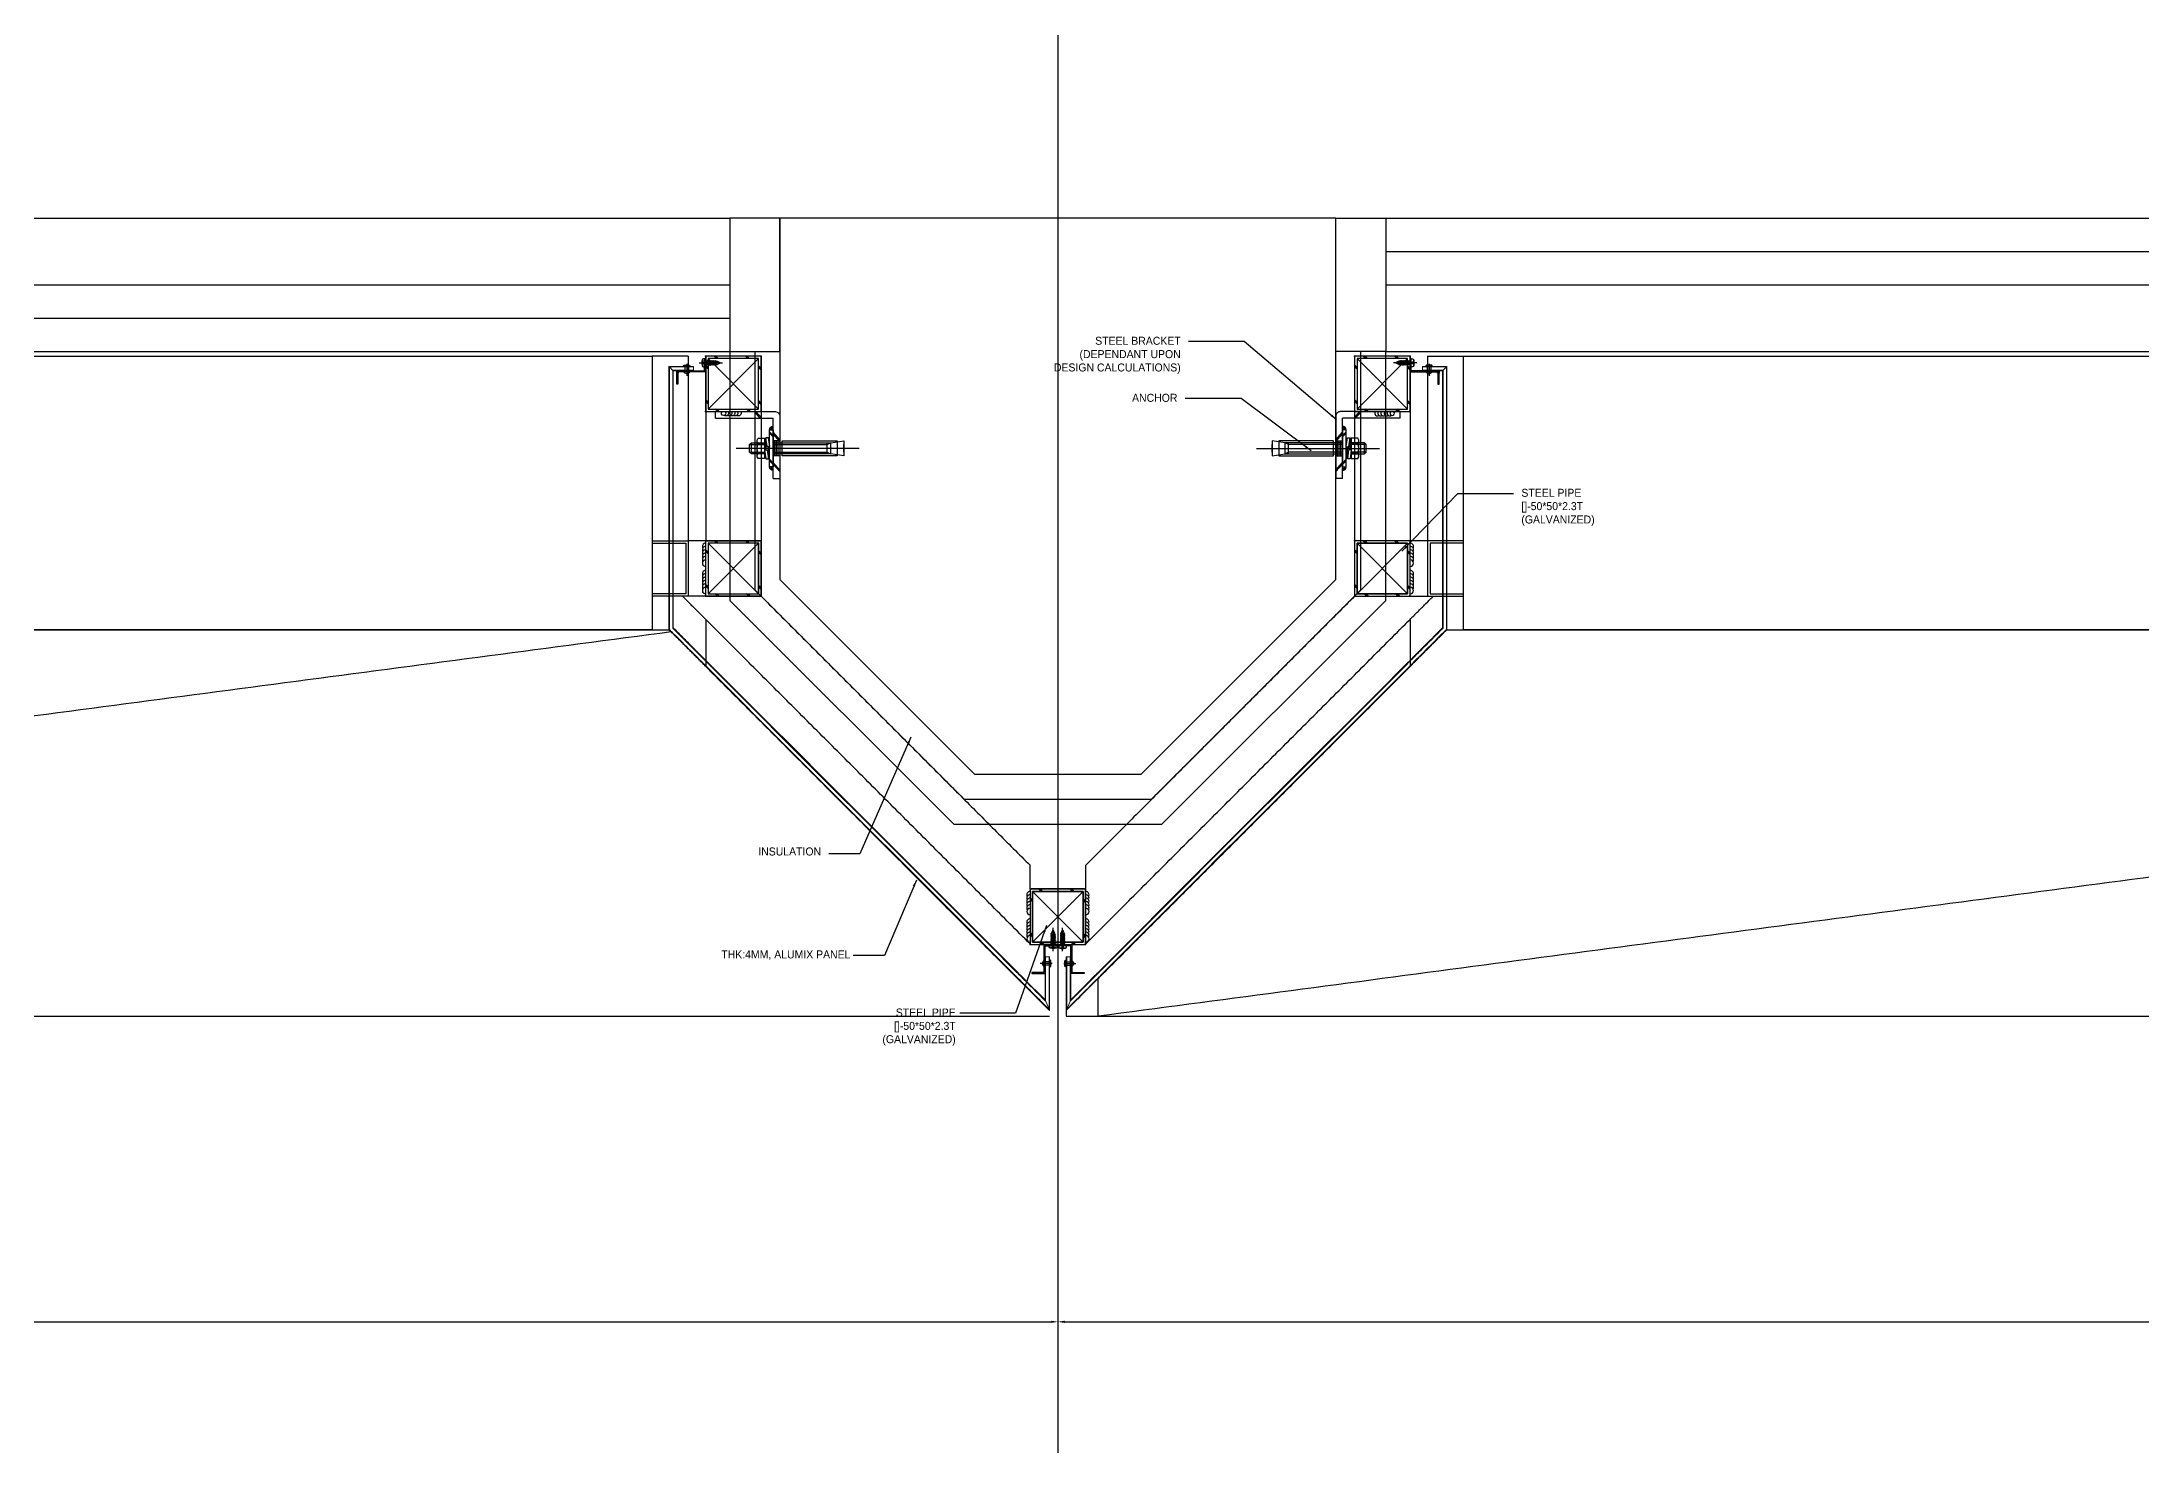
# Model space of a CAD drawing. Header units: millimetres. Extents: x 7297 to 60227, y -7497 to 19324.
# Drawn here: x 34893 to 36782, y 11934 to 13197 of the extents above; entities that cross this region are included whole.
import ezdxf

# ---------------------------------------------------------------- set-up
doc = ezdxf.new("R2010")
doc.units = ezdxf.units.MM
for name, color, linetype in [('Make2D_PANEL', 252, 'Continuous'), ('NS_BRACKET_NUTS', 1, 'Continuous'), ('NS_COL_CYAN', 4, 'Continuous'), ('NS_COL_D-GREY', 8, 'Continuous'), ('NS_COL_GREEN', 3, 'Continuous'), ('NS_COL_L-GREY', 8, 'Continuous'), ('NS_COL_RED', 1, 'Continuous'), ('NS_COL_WHITE', 7, 'Continuous'), ('NS_CON_LINE', 2, 'Continuous'), ('NS_DIM', 1, 'Continuous'), ('NS_PIPE_FRAME', 2, 'Continuous'), ('NS_RIVET_SCREW', 1, 'Continuous'), ('NS_TEXT', 2, 'Continuous'), ('NS_WELD', 1, 'Continuous')]:
    doc.layers.add(name, color=color, linetype=linetype)
doc.layers.add('Make2D_PIPE', color=7, linetype='Continuous', true_color=0xbf3f3f)
doc.layers.add('NS_AL_PANEL', color=32, linetype='Continuous', lineweight=9)
doc.styles.add('A1-TEXT', font='')
doc.styles.add('Expo M', font='Expo M.ttf')
doc.styles.get('A1-TEXT').set_extended_font_data('Gulim')
doc.dimstyles.new('N-SPACE', dxfattribs={"dimscale": 4, "dimtxt": 1.8, "dimasz": 1.5, "dimexe": 1, "dimexo": 1, "dimgap": 1, "dimtad": 1, "dimtoh": 1, "dimdec": 1, "dimzin": 1, "dimdsep": 46, "dimtxsty": 'Expo M', "dimcen": 2, "dimclrd": 1, "dimclre": 1, "dimclrt": 2, "dimadec": 1, "dimazin": 0, "dimtfac": 1, "dimtdec": 1, "dimtix": 1, "dimtmove": 1, "dimatfit": 3, "dimfxl": 1, "dimtolj": 1, "dimtzin": 1, "dimarcsym": 0})

# ---------------------------------------------------------------- blocks, each defined once
blk = doc.blocks.new('AW-1')
for p, q in [((45, 120), (2455, 120)), ((45, 60), (2455, 60)), ((45, 0), (2455, 0))]:
    blk.add_line(p, q)
for points in [[(0, 0), (0, 120), (45, 120), (45, 0)], [(2455, 120), (2455, 0), (2500, 0), (2500, 120)]]:
    blk.add_lwpolyline(points, close=True)
for points in [[(45, 90), (830, 90), (830, 60)], [(770, 60), (770, 30), (2455, 30)]]:
    blk.add_lwpolyline(points)
blk = doc.blocks.new('*D707')
at = {"layer": 'NS_DIM', "color": 1, "lineweight": -2, "transparency": 16777216}
for p, q in [((35807.2, 12314.3), (35807.2, 12042)), ((38807.2, 12314.3), (38807.2, 12042)), ((35813.2, 12046), (38801.2, 12046))]:
    blk.add_line(p, q, dxfattribs=at)
at = {"layer": 'NS_DIM', "color": 1, "transparency": 16777216}
for points in [[(35813.2, 12047), (35813.2, 12045), (35807.2, 12046)], [(38801.2, 12047), (38801.2, 12045), (38807.2, 12046)]]:
    blk.add_solid(points, dxfattribs=at)
at = {"layer": 'NS_DIM', "color": 2, "transparency": 16777216, "insert": (37307.2, 12053.8), "char_height": 7.2, "attachment_point": 5, "style": 'Expo M'}
blk.add_mtext('\\A1;3000.0', dxfattribs=at)
blk = doc.blocks.new('*D706')
at = {"layer": 'NS_DIM', "color": 1, "lineweight": -2, "transparency": 16777216}
for p, q in [((35807.2, 12314.3), (35807.2, 12042)), ((32807.2, 12296.4), (32807.2, 12042)), ((32813.2, 12046), (35801.2, 12046))]:
    blk.add_line(p, q, dxfattribs=at)
at = {"layer": 'NS_DIM', "color": 1, "transparency": 16777216}
for points in [[(32813.2, 12047), (32813.2, 12045), (32807.2, 12046)], [(35801.2, 12047), (35801.2, 12045), (35807.2, 12046)]]:
    blk.add_solid(points, dxfattribs=at)
at = {"layer": 'NS_DIM', "color": 2, "transparency": 16777216, "insert": (34307.2, 12053.8), "char_height": 7.2, "attachment_point": 5, "style": 'Expo M'}
blk.add_mtext('\\A1;3000.0', dxfattribs=at)
blk = doc.blocks.new('A$C1DE33167')
for p, q in [((-22.7, 22.6), (-20.4, 24.9)), ((-22.7, 21.2), (-20.4, 23.5)), ((-20.4, -13.9), (25, 31.5)), ((-20.4, 31.5), (25, -13.9)), ((-12.3, 31.5), (-10, 33.8)), ((-10.9, 31.5), (-8.6, 33.8)), ((15.9, 31.5), (18.2, 33.8)), ((17.3, 31.5), (19.6, 33.8)), ((25, 23.5), (27.3, 25.8)), ((25, 22.1), (27.3, 24.4)), ((-22.7, -8.6), (-20.4, -6.3)), ((-22.7, -10), (-20.4, -7.7)), ((-13.2, -16.2), (-10.9, -13.9)), ((-11.8, -16.2), (-9.5, -13.9)), ((15, -16.2), (17.3, -13.9)), ((16.4, -16.2), (18.7, -13.9)), ((25, -7.7), (27.3, -5.4)), ((25, -9.1), (27.3, -6.8))]:
    blk.add_line(p, q)
blk.add_lwpolyline([(26.3, -16.2), (-21.7, -16.2, -0.414214), (-22.7, -15.2), (-22.7, 32.8, -0.414214), (-21.7, 33.8), (26.3, 33.8, -0.414214), (27.3, 32.8), (27.3, -15.2, -0.414214)], format="xyb", close=True)
blk.add_lwpolyline([(25, -13.9), (-20.4, -13.9), (-20.4, 31.5), (25, 31.5)], close=True)
for p in [(-22.7, 33.8), (27.3, 33.8), (-22.7, -16.2), (27.3, -16.2)]:
    blk.add_point(p)
blk = doc.blocks.new('PH-4X14')
at = {"ltscale": 0.3}
blk.add_line((-4.9, 0), (16, 0), dxfattribs=at)
for p, q in [((0, 3.5), (-1, 3.5)), ((0, -3.5), (0, 3.5)), ((0, 1.5), (1, 1.5)), ((0.9, -0.1), (1.2, 2)), ((0.9, -0.1), (1, 1.5)), ((1.2, 2), (1, 1.5)), ((1, -0.1), (1.3, 1.9)), ((1, -0.1), (1.5, 1.5)), ((1.3, 2), (1.5, 1.5)), ((1.5, 1.5), (2.2, 1.5)), ((1.6, -1.5), (2.2, 1.5)), ((1.8, -2), (2.4, 2)), ((1.9, -2), (2.5, 1.9)), ((2.1, -1.5), (2.7, 1.5)), ((2.4, 2), (2.2, 1.5)), ((2.5, 2), (2.7, 1.5)), ((2.7, 1.5), (3.4, 1.5)), ((2.8, -1.5), (3.4, 1.5)), ((3, -2), (3.7, 2)), ((3.1, -2), (3.8, 1.9)), ((3.3, -1.5), (3.9, 1.5)), ((3.6, 2), (3.4, 1.5)), ((3.7, 2), (3.9, 1.5)), ((3.9, 1.5), (4.7, 1.5)), ((4, -1.5), (4.7, 1.5)), ((4.2, -2), (4.9, 2)), ((4.3, -2), (5, 1.9)), ((4.5, -1.5), (5.2, 1.5)), ((4.9, 2), (4.7, 1.5)), ((5, 2), (5.2, 1.5)), ((5.2, 1.5), (5.9, 1.5)), ((5.3, -1.5), (5.9, 1.5)), ((5.5, -2), (6.1, 2)), ((5.6, -2), (6.2, 1.9)), ((5.8, -1.5), (6.4, 1.5)), ((6.1, 2), (5.9, 1.5)), ((6.2, 2), (6.4, 1.5)), ((6.4, 1.5), (7.1, 1.5)), ((6.5, -1.5), (7.1, 1.5)), ((6.7, -2), (7.4, 2)), ((6.8, -2), (7.5, 1.9)), ((7, -1.5), (7.6, 1.5)), ((7.3, 2), (7.1, 1.5)), ((7.4, 2), (7.6, 1.5)), ((7.6, 1.5), (8.4, 1.5)), ((7.7, -1.5), (8.4, 1.5)), ((7.9, -2), (8.6, 2)), ((8, -2), (8.7, 1.9)), ((8.2, -1.5), (8.9, 1.5)), ((8.6, 2), (8.4, 1.5)), ((8.7, 2), (8.9, 1.5)), ((8.9, 1.5), (9.6, 1.5)), ((9, -1.5), (9.6, 1.5)), ((9.2, -2), (9.8, 2)), ((9.3, -2), (9.9, 1.9)), ((9.5, -1.5), (10.1, 1.5)), ((9.8, 2), (9.6, 1.5)), ((9.9, 2), (10.1, 1.5)), ((10.1, 1.5), (11.3, 1.5)), ((10.2, -1.5), (10.8, 1.5)), ((10.4, -2), (11, 1.5)), ((10.5, -2), (11, 1.3)), ((11, 1.5), (11, 0)), ((11.3, 1.5), (13.6, 0.4)), ((-1, -3.5), (0, -3.5)), ((0, -1.5), (1.6, -1.5)), ((1.8, -2), (1.6, -1.5)), ((1.9, -2), (2.1, -1.5)), ((2.1, -1.5), (2.8, -1.5)), ((3, -2), (2.8, -1.5)), ((3.1, -2), (3.3, -1.5)), ((3.3, -1.5), (4, -1.5)), ((4.2, -2), (4, -1.5)), ((4.3, -2), (4.5, -1.5)), ((4.5, -1.5), (5.3, -1.5)), ((5.5, -2), (5.3, -1.5)), ((5.6, -2), (5.8, -1.5)), ((5.8, -1.5), (6.5, -1.5)), ((6.7, -2), (6.5, -1.5)), ((6.8, -2), (7, -1.5)), ((7, -1.5), (7.7, -1.5)), ((7.9, -2), (7.7, -1.5)), ((8, -2), (8.2, -1.5)), ((8.2, -1.5), (9, -1.5)), ((9.2, -2), (9, -1.5)), ((9.3, -2), (9.5, -1.5)), ((9.5, -1.5), (10.2, -1.5)), ((10.4, -2), (10.2, -1.5)), ((10.5, -2), (10.7, -1.5)), ((10.7, -1.5), (11, 0)), ((10.7, -1.5), (11.3, -1.5)), ((11.3, -1.5), (13.6, -0.4))]:
    blk.add_line(p, q)
blk.add_lwpolyline([(-2.2, 2.5), (-2, 2.3), (-2, 2.1), (-1.9, 1.8), (-2, 1.5), (-2, 1.3), (-2.1, 1), (-2.1, 0.8), (-2.1, 0.7), (-2.1, 0.6), (-2, 0.5), (-1.8, 0.5), (-1.6, 0.5), (-1.4, 0.5), (-1.2, 0.5), (-1, 0.5), (-0.8, 0.5), (-0.7, 0.4), (-0.6, 0.3), (-0.6, 0.1), (-0.5, 0), (-0.6, -0.1), (-0.6, -0.3), (-0.7, -0.4), (-0.8, -0.5), (-1, -0.5), (-1.2, -0.5), (-1.4, -0.5), (-1.6, -0.5), (-1.8, -0.5), (-2, -0.5), (-2.1, -0.6), (-2.1, -0.7), (-2.1, -0.8), (-2.1, -1), (-2, -1.3), (-2, -1.5), (-1.9, -1.8), (-2, -2.1), (-2, -2.3), (-2.2, -2.5)])
for centre, radius, start, end in [((6.8, 0), 9.36, 164.205, 195.795), ((-1, 2.2), 1.3, 90.0233, 164.4114), ((1.2, 1.9), 0.0925, 60.0753, 130.1339), ((2.5, 1.9), 0.0925, 60.0753, 130.1339), ((3.7, 1.9), 0.0925, 60.0753, 130.1339), ((4.9, 1.9), 0.0925, 60.0753, 130.1339), ((6.2, 1.9), 0.0925, 60.0753, 130.1339), ((7.4, 1.9), 0.0925, 60.0753, 130.1339), ((8.6, 1.9), 0.0925, 60.0753, 130.1339), ((9.8, 1.9), 0.0925, 60.0753, 130.1339), ((13.4, 0), 0.46, 305.1627, 54.8373), ((-1, -2.2), 1.3, 195.5886, 269.9767), ((0.9, 0), 0.0602, 200.6851, 319.2729), ((1.8, -1.9), 0.0925, 240.0753, 310.1339), ((3.1, -1.9), 0.0925, 240.0753, 310.1339), ((4.3, -1.9), 0.0925, 240.0753, 310.1339), ((5.5, -1.9), 0.0925, 240.0753, 310.1339), ((6.8, -1.9), 0.0925, 240.0753, 310.1339), ((8, -1.9), 0.0925, 240.0753, 310.1339), ((9.2, -1.9), 0.0925, 240.0753, 310.1339), ((10.5, -1.9), 0.0925, 240.0753, 310.1339)]:
    blk.add_arc(centre, radius, start, end)
blk = doc.blocks.new('A$C1212666C')
for p, q in [((-2.4, -1.5), (-3.2, -2.7)), ((-2.4, -1.5), (-3.2, -2.7)), ((3.2, -2.7), (-3.2, -2.7)), ((2.4, -1.5), (-2.4, -1.5)), ((2.4, -1.5), (-2.4, -1.5)), ((-2.4, -7.7), (2.4, -7.7)), ((-1.6, -2.7), (-1.6, -7.7)), ((-1.6, -2.7), (-1.6, -7.7)), ((0, -0.5), (0, -11.3)), ((1.6, -2.7), (1.6, -7.7)), ((1.6, -2.7), (1.6, -7.7)), ((3.2, -2.7), (2.4, -1.5)), ((3.2, -2.7), (2.4, -1.5))]:
    blk.add_line(p, q)
for centre, radius, start, end in [((0, -6.7), 2.6, 202.6199, 337.3801), ((0, -6.7), 2.6, 202.6199, 337.3801), ((0, -1.5), 0.4, 0, 180)]:
    blk.add_arc(centre, radius, start, end)
blk = doc.blocks.new('SPRING')
for p, q in [((0.7, -1.5), (1.8, 6.2)), ((1.8, 6.2), (4.1, 6.2)), ((3, -1.8), (4.1, 6.2)), ((3, -1.8), (3.8, 1.6)), ((3.8, 1.6), (4.1, -4.4)), ((4.1, 6.2), (4.1, -4.4)), ((0.7, -1.5), (3, -1.8)), ((0.7, -3), (5.2, -3)), ((1.8, -12.2), (1.8, -1.6)), ((1.8, -1.6), (2.1, -7.6)), ((2.9, -4.2), (1.8, -12.2)), ((4.1, -12.2), (1.8, -12.2)), ((2.1, -7.6), (2.9, -4.2)), ((5.2, -4.5), (2.9, -4.2)), ((5.2, -4.5), (4.1, -12.2))]:
    blk.add_line(p, q)
blk = doc.blocks.new('A$C14391499')
for p, q in [((132.8, 24), (0, 24)), ((16.4, 30), (14.4, 28)), ((14.4, 28), (30.5, 28)), ((14.4, 28), (14.4, 20)), ((16.4, 30), (16.4, 18)), ((30.5, 30), (16.4, 30)), ((23.6, 34.9), (22.5, 33)), ((22.5, 33), (22.5, 15)), ((30.5, 34.9), (23.6, 34.9)), ((23.6, 29.5), (30.5, 29.5)), ((30.5, 13), (30.5, 34.9)), ((40, 41.3), (36, 37.3)), ((40, 39.9), (36, 35.8)), ((47, 32), (40, 32)), ((102, 30), (40, 30)), ((40, 28), (98.3, 28)), ((41.8, 32), (41.8, 16)), ((43.5, 32), (43.5, 16)), ((45.3, 32), (45.3, 16)), ((98.3, 30), (98.3, 18)), ((98.3, 28), (101.8, 30)), ((116, 28), (116, 20)), ((14.4, 20), (30.5, 20)), ((14.4, 20), (16.4, 18)), ((16.4, 18), (30.5, 18)), ((22.5, 15), (23.6, 13)), ((23.6, 18.5), (30.5, 18.5)), ((23.6, 13), (30.5, 13)), ((40, 11.5), (36, 7.5)), ((40, 10.1), (36, 6.1)), ((40, 20), (98.3, 20)), ((40, 18), (102, 18)), ((47, 16), (40, 16)), ((98.3, 20), (101.8, 18))]:
    blk.add_line(p, q)
for points in [[(40, 4), (40, 44), (36, 44), (36, 4)], [(49.7, 16), (108.8, 16), (108.8, 32), (49.7, 32)], [(102, 18), (116, 16), (116, 32), (102, 30)]]:
    blk.add_lwpolyline(points, close=True)
for centre, radius, start, end in [((40, 44), 4, 90, 180), ((40, 44), 3, 90, 180), ((40, 44), 2, 90, 180), ((27.9, 32.9), 5.47, 186.7045, 218.0791), ((36.4, 24), 13.9, 156.8008, 203.1992), ((27.9, 15.1), 5.47, 141.9209, 173.2955), ((40, 4), 4, 180, 270), ((40, 4), 3, 180, 270), ((40, 4), 2, 180, 270)]:
    blk.add_arc(centre, radius, start, end)
at = {"xscale": 1.248000000006869, "yscale": 1.248000000006869, "zscale": 1.248000000006869}
blk.add_blockref('SPRING', (29.6, 27.7), dxfattribs=at)
blk = doc.blocks.new('A-BB')
for p, q in [((1031068.6, -112791.4, 0), (1031068.6, -112845.4, 0)), ((1031068.6, -112791.4, 0), (1031074.6, -112791.4, 0)), ((1031074.6, -112797.5, 0), (1031068.6, -112804.3, 0)), ((1031074.6, -112798.9, 0), (1031068.6, -112805.7, 0)), ((1031074.6, -112847.4, 0), (1031074.6, -112791.4, 0)), ((1031074.6, -112824.7, 0), (1031068.6, -112831.5, 0)), ((1031074.6, -112826.1, 0), (1031068.6, -112832.9, 0)), ((1031016.6, -112845.4, 0), (1031068.6, -112845.4, 0)), ((1031016.6, -112845.4, 0), (1031016.6, -112851.4, 0)), ((1031016.6, -112851.4, 0), (1031070.6, -112851.4, 0)), ((1031056.9, -112845.4, 0), (1031051.6, -112851.4, 0)), ((1031058.2, -112845.4, 0), (1031052.9, -112851.4, 0))]:
    blk.add_line(p, q)
for centre, radius, start, end in [((1031023.9, -112849.9, 0.1), 2.01, 314.1552, 225.8448), ((1031025.9, -112850.1, 0.1), 2.53, 330.3674, 123.5824), ((1031028.7, -112850.1, 0.1), 2.53, 330.3674, 123.5824), ((1031031.5, -112850.1, 0.1), 2.53, 330.3674, 123.5824), ((1031034.3, -112850.1, 0.1), 2.53, 330.3674, 123.5824), ((1031037.1, -112850.1, 0.1), 2.53, 330.3674, 123.5824), ((1031070.6, -112847.4, 0), 4, 270, 0)]:
    blk.add_arc(centre, radius, start, end)
at = {"xscale": 0.8333333333333334, "yscale": 0.8333333333333334, "zscale": 0.8333333333333334}
blk.add_blockref('A$C14391499', (1031035.3, -112838.4, 0), dxfattribs=at)

msp = doc.modelspace()

# ---------------------------------------------------------------- hatches: boundary and pattern name
at = {"layer": 'NS_COL_RED'}
h = msp.add_hatch(dxfattribs=at)
h.set_pattern_fill('DOTS', color=256, scale=0.2, angle=360.72777, style=0)
h.set_pattern_definition([(0.727771, (36185.0327, 16412.48524), (0.154704417, 0.319490776), [0, -0.3175])])
edge = h.paths.add_edge_path()
edge.add_line((35466.25, 12900.99), (35464.38, 12900.99))
edge.add_line((35464.38, 12900.99), (35464.38, 12898.99))
edge.add_arc((35464.46, 12900.78), 1.8, 267.22833, 366.57151)
h = msp.add_hatch(dxfattribs=at)
h.set_pattern_fill('DOTS', color=256, scale=0.2, angle=360.72777, style=0)
h.set_pattern_definition([(0.727771, (39185.0327, 16412.48524), (0.154704417, 0.319490776), [0, -0.3175])])
edge = h.paths.add_edge_path()
edge.add_line((36148.23, 12900.99), (36150.1, 12900.99))
edge.add_line((36150.1, 12900.99), (36150.1, 12898.99))
edge.add_arc((36150.02, 12900.78), 1.8, 173.42849, 272.77167, ccw=False)

# ---------------------------------------------------------------- linework, layer by layer
at = {"layer": 'Make2D_PANEL'}
for points, degree in [([(33172.24, 12914.29), (34307.24, 12914.29), (35442.24, 12914.29)], 2), ([(33172.24, 12914.29), (34307.24, 12914.29), (35442.24, 12914.29)], 2), ([(35442.24, 12914.29), (35442.24, 12791.29), (35442.24, 12668.29)], 2), ([(36172.24, 12668.29), (36172.24, 12791.29), (36172.24, 12914.29)], 2), ([(36172.24, 12914.29), (37307.24, 12914.29), (38442.24, 12914.29)], 2), ([(36172.24, 12914.29), (37307.24, 12914.29), (38442.24, 12914.29)], 2), ([(35459.26, 12666.27), (34151.33, 12493.52), (32843.41, 12320.78)], 2), ([(35442.24, 12668.29), (34307.24, 12668.29), (33172.24, 12668.29)], 2), ([(33174.1, 12668.29), (34308.17, 12668.29), (35442.24, 12668.29)], 2), ([(35442.24, 12668.29), (35449.74, 12668.29), (35457.24, 12668.29)], 2), ([(35442.24, 12668.29), (35449.74, 12668.29), (35457.24, 12668.29)], 2), ([(35442.24, 12668.29), (35449.74, 12668.29), (35457.24, 12668.29)], 2), ([(35442.24, 12668.29), (35449.74, 12668.29), (35457.24, 12668.29)], 2), ([(35457.24, 12668.29), (35458.25, 12667.28), (35459.26, 12666.27)], 2), ([(38459.26, 12666.27), (37151.33, 12493.52), (35843.41, 12320.78)], 2), ([(36157.24, 12668.29), (36165.67, 12668.29), (36174.1, 12668.29)], 2), ([(36157.24, 12668.29), (36165.67, 12668.29), (36174.1, 12668.29)], 2), ([(36157.24, 12668.29), (36164.74, 12668.29), (36172.24, 12668.29)], 2), ([(36157.24, 12668.29), (36164.74, 12668.29), (36172.24, 12668.29)], 2), ([(38442.24, 12668.29), (37307.24, 12668.29), (36172.24, 12668.29)], 2), ([(36174.1, 12668.29), (37308.17, 12668.29), (38442.24, 12668.29)], 2), ([(35843.41, 12320.78), (35843.41, 12337.62), (35843.41, 12354.46)], 2), ([(35843.41, 12320.78), (35843.41, 12337.62), (35843.41, 12354.46)], 2), ([(32843.41, 12320.78), (34321.57, 12320.78), (35799.74, 12320.78)], 2), ([(32843.41, 12320.78), (34321.57, 12320.78), (35799.74, 12320.78)], 2), ([(35814.74, 12325.79), (35814.74, 12324.12), (35814.74, 12322.45), (35814.74, 12320.78)], 3), ([(35814.74, 12325.79), (35814.74, 12324.12), (35814.74, 12322.45), (35814.74, 12320.78)], 3), ([(35814.74, 12320.78), (35829.07, 12320.78), (35843.41, 12320.78)], 2), ([(35814.74, 12320.78), (35829.07, 12320.78), (35843.41, 12320.78)], 2), ([(35843.41, 12320.78), (37321.57, 12320.78), (38799.74, 12320.78)], 2), ([(35843.41, 12320.78), (37321.57, 12320.78), (38799.74, 12320.78)], 2)]:
    msp.add_open_spline(points, degree=degree, dxfattribs=at)
at = {"layer": 'Make2D_PIPE'}
for points in [[(35474.74, 12914.29), (35474.74, 12881.09), (35474.74, 12847.89), (35474.74, 12814.69), (35474.74, 12781.49), (35474.74, 12748.29)], [(35490.38, 12914.29), (35490.38, 12881.09), (35490.38, 12847.89), (35490.38, 12814.69), (35490.38, 12781.49), (35490.38, 12748.29)], [(35540.38, 12914.29), (35540.38, 12881.09), (35540.38, 12847.89), (35540.38, 12814.69), (35540.38, 12781.49), (35540.38, 12748.29)], [(36074.1, 12914.29), (36074.1, 12881.09), (36074.1, 12847.89), (36074.1, 12814.69), (36074.1, 12781.49), (36074.1, 12748.29)], [(36124.1, 12914.29), (36124.1, 12881.09), (36124.1, 12847.89), (36124.1, 12814.69), (36124.1, 12781.49), (36124.1, 12748.29)]]:
    msp.add_lwpolyline(points, dxfattribs=at)
for points in [[(35474.74, 12914.29), (35458.49, 12914.29), (35442.24, 12914.29)], [(35474.74, 12914.29), (35458.49, 12914.29), (35442.24, 12914.29)], [(35474.74, 12914.29), (35474.74, 12831.29), (35474.74, 12748.29)], [(36139.74, 12914.29), (36155.99, 12914.29), (36172.24, 12914.29)], [(36139.74, 12914.29), (36155.99, 12914.29), (36172.24, 12914.29)], [(36139.74, 12914.29), (36139.74, 12831.29), (36139.74, 12748.29)], [(36139.74, 12914.29), (36139.74, 12831.29), (36139.74, 12748.29)], [(35442.24, 12748.29), (35458.49, 12748.29), (35474.74, 12748.29)], [(35442.24, 12745.99), (35457.34, 12745.99), (35472.44, 12745.99)], [(35472.44, 12745.99), (35472.44, 12723.29), (35472.44, 12700.59)], [(35490.38, 12748.29), (35482.56, 12748.29), (35474.74, 12748.29)], [(35490.38, 12748.29), (35482.56, 12748.29), (35474.74, 12748.29)], [(35474.74, 12748.29), (35474.74, 12723.29), (35474.74, 12698.29)], [(35490.38, 12748.29), (35515.38, 12748.29), (35540.38, 12748.29)], [(35490.38, 12748.29), (35515.38, 12748.29), (35540.38, 12748.29)], [(35490.38, 12698.29), (35490.38, 12723.29), (35490.38, 12748.29)], [(35538.08, 12745.99), (35515.38, 12745.99), (35492.68, 12745.99)], [(35538.08, 12745.99), (35515.38, 12745.99), (35492.68, 12745.99)], [(35492.68, 12745.99), (35492.68, 12723.29), (35492.68, 12700.59)], [(35492.68, 12745.99), (35492.68, 12723.29), (35492.68, 12700.59)], [(35538.08, 12700.59), (35538.08, 12723.29), (35538.08, 12745.99)], [(35538.08, 12700.59), (35538.08, 12723.29), (35538.08, 12745.99)], [(35540.38, 12748.29), (35540.38, 12723.29), (35540.38, 12698.29)], [(35540.38, 12748.29), (35540.38, 12723.29), (35540.38, 12698.29)], [(36074.1, 12748.29), (36074.1, 12723.29), (36074.1, 12698.29)], [(36074.1, 12748.29), (36074.1, 12723.29), (36074.1, 12698.29)], [(36124.1, 12748.29), (36099.1, 12748.29), (36074.1, 12748.29)], [(36124.1, 12748.29), (36099.1, 12748.29), (36074.1, 12748.29)], [(36076.4, 12745.99), (36099.1, 12745.99), (36121.8, 12745.99)], [(36076.4, 12745.99), (36099.1, 12745.99), (36121.8, 12745.99)], [(36076.4, 12700.59), (36076.4, 12723.29), (36076.4, 12745.99)], [(36076.4, 12700.59), (36076.4, 12723.29), (36076.4, 12745.99)], [(36121.8, 12745.99), (36121.8, 12723.29), (36121.8, 12700.59)], [(36121.8, 12745.99), (36121.8, 12723.29), (36121.8, 12700.59)], [(36124.1, 12698.29), (36124.1, 12723.29), (36124.1, 12748.29)], [(36139.74, 12748.29), (36131.92, 12748.29), (36124.1, 12748.29)], [(36139.74, 12748.29), (36131.92, 12748.29), (36124.1, 12748.29)], [(36139.74, 12748.29), (36131.92, 12748.29), (36124.1, 12748.29)], [(36139.74, 12748.29), (36131.92, 12748.29), (36124.1, 12748.29)], [(36172.24, 12748.29), (36155.99, 12748.29), (36139.74, 12748.29)], [(36139.74, 12748.29), (36139.74, 12723.29), (36139.74, 12698.29)], [(36172.24, 12745.99), (36157.14, 12745.99), (36142.04, 12745.99)], [(36142.04, 12745.99), (36142.04, 12723.29), (36142.04, 12700.59)], [(35472.44, 12700.59), (35457.34, 12700.59), (35442.24, 12700.59)], [(35474.74, 12698.29), (35458.49, 12698.29), (35442.24, 12698.29)], [(35490.38, 12677.58), (35480.02, 12687.93), (35469.67, 12698.29)], [(35490.38, 12677.58), (35480.02, 12687.93), (35469.67, 12698.29)], [(35490.38, 12698.29), (35482.56, 12698.29), (35474.73, 12698.29)], [(35540.38, 12698.29), (35515.38, 12698.29), (35490.38, 12698.29)], [(35492.68, 12700.59), (35515.38, 12700.59), (35538.08, 12700.59)], [(35492.68, 12700.59), (35515.38, 12700.59), (35538.08, 12700.59)], [(35540.38, 12698.29), (35661.31, 12577.35), (35782.24, 12456.42)], [(35540.38, 12698.29), (35661.31, 12577.35), (35782.24, 12456.42)], [(36074.1, 12698.29), (35953.17, 12577.35), (35832.24, 12456.42)], [(36074.1, 12698.29), (35953.17, 12577.35), (35832.24, 12456.42)], [(36074.1, 12698.29), (36099.1, 12698.29), (36124.1, 12698.29)], [(36121.8, 12700.59), (36099.1, 12700.59), (36076.4, 12700.59)], [(36121.8, 12700.59), (36099.1, 12700.59), (36076.4, 12700.59)], [(36124.1, 12677.58), (36134.46, 12687.93), (36144.81, 12698.29)], [(36124.1, 12698.29), (36131.92, 12698.29), (36139.74, 12698.29)], [(36124.1, 12677.57), (36134.46, 12687.93), (36144.81, 12698.29)], [(36124.1, 12698.29), (36131.92, 12698.29), (36139.74, 12698.29)], [(36139.74, 12698.29), (36155.99, 12698.29), (36172.24, 12698.29)], [(36142.04, 12700.59), (36157.14, 12700.59), (36172.23, 12700.59)], [(35782.24, 12385.71), (35636.31, 12531.64), (35490.38, 12677.58)], [(35782.24, 12385.71), (35636.31, 12531.64), (35490.38, 12677.58)], [(35490.38, 12677.58), (35490.38, 12656.36), (35490.38, 12635.15)], [(35490.38, 12677.58), (35490.38, 12656.36), (35490.38, 12635.15)], [(35832.24, 12385.71), (35978.17, 12531.64), (36124.1, 12677.58)], [(35832.24, 12385.71), (35978.17, 12531.64), (36124.1, 12677.58)], [(36124.1, 12677.58), (36124.1, 12656.36), (36124.1, 12635.15)], [(36124.1, 12677.58), (36124.1, 12656.36), (36124.1, 12635.15)], [(35782.24, 12435.13), (35782.24, 12445.78), (35782.24, 12456.42)], [(35782.24, 12435.13), (35782.24, 12445.78), (35782.24, 12456.42)], [(35832.24, 12435.13), (35832.24, 12445.78), (35832.24, 12456.42)], [(35832.24, 12435.13), (35832.24, 12445.78), (35832.24, 12456.42)], [(35782.24, 12435.13), (35782.24, 12410.42), (35782.24, 12385.71)], [(35832.24, 12435.13), (35807.24, 12435.13), (35782.24, 12435.13)], [(35832.24, 12435.13), (35807.24, 12435.13), (35782.24, 12435.13)], [(35784.54, 12432.83), (35807.24, 12432.83), (35829.94, 12432.83)], [(35784.54, 12432.83), (35807.24, 12432.83), (35829.94, 12432.83)], [(35784.54, 12387.43), (35784.54, 12410.13), (35784.54, 12432.83)], [(35784.54, 12387.43), (35784.54, 12410.13), (35784.54, 12432.83)], [(35829.94, 12432.83), (35829.94, 12410.13), (35829.94, 12387.43)], [(35829.94, 12432.83), (35829.94, 12410.13), (35829.94, 12387.43)], [(35832.24, 12385.71), (35832.24, 12410.42), (35832.24, 12435.13)], [(35829.94, 12387.43), (35807.24, 12387.43), (35784.54, 12387.43)], [(35829.94, 12387.43), (35807.24, 12387.43), (35784.54, 12387.43)], [(35782.24, 12385.71), (35782.24, 12385.42), (35782.24, 12385.13)], [(35782.24, 12385.71), (35782.24, 12385.42), (35782.24, 12385.13)], [(35782.24, 12385.13), (35807.24, 12385.13), (35832.24, 12385.13)], [(35782.24, 12385.13), (35807.24, 12385.13), (35832.24, 12385.13)], [(35832.24, 12385.13), (35832.24, 12385.42), (35832.24, 12385.71)], [(35832.24, 12385.13), (35832.24, 12385.42), (35832.24, 12385.71)]]:
    msp.add_open_spline(points, degree=2, dxfattribs=at)
at = {"layer": 'NS_AL_PANEL'}
for p, q in [((35457.24, 12904.99), (35479.38, 12904.99)), ((35457.74, 12904.49), (35479.38, 12904.49)), ((35461.24, 12900.99), (35457.74, 12904.49)), ((35460.74, 12901.49), (35479.38, 12901.49)), ((35461.24, 12900.99), (35479.38, 12900.99)), ((35479.38, 12900.99), (35464.38, 12900.99)), ((35479.38, 12900.99), (35479.38, 12904.99)), ((36157.24, 12904.99), (36135.1, 12904.99)), ((36135.1, 12900.99), (36135.1, 12904.99)), ((36156.74, 12904.49), (36135.1, 12904.49)), ((36153.74, 12901.49), (36135.1, 12901.49)), ((36135.1, 12900.99), (36150.1, 12900.99)), ((36153.24, 12900.99), (36135.1, 12900.99)), ((36153.24, 12900.99), (36156.74, 12904.49)), ((35795.74, 12374.13), (35795.74, 12335.52)), ((35795.74, 12374.13), (35799.74, 12374.13)), ((35796.24, 12374.13), (35796.24, 12334.3)), ((35799.24, 12374.13), (35799.24, 12327)), ((35799.74, 12374.13), (35799.74, 12325.79)), ((35814.74, 12374.13), (35814.74, 12325.79)), ((35818.74, 12374.13), (35814.74, 12374.13)), ((35815.24, 12374.13), (35815.24, 12326.99)), ((35818.24, 12374.13), (35818.24, 12334.24)), ((35818.74, 12374.13), (35818.74, 12335.44)), ((35795.74, 12335.44), (35799.24, 12326.99)), ((35818.74, 12335.44), (35815.24, 12326.99))]:
    msp.add_line(p, q, dxfattribs=at)
for points in [[(35460.74, 12901.49), (35460.74, 12892.89), (35460.74, 12882.2), (35460.74, 12871.5), (35460.74, 12860.81), (35460.74, 12850.11), (35460.74, 12839.42), (35460.74, 12828.72), (35460.74, 12818.02), (35460.74, 12807.33), (35460.74, 12796.63), (35460.74, 12785.94), (35460.74, 12775.24), (35460.74, 12764.55), (35460.74, 12753.85), (35460.74, 12743.16), (35460.74, 12732.46), (35460.74, 12721.76), (35460.74, 12711.07), (35460.74, 12700.37), (35460.74, 12689.68), (35460.74, 12678.98), (35460.74, 12669.74)], [(35461.24, 12900.99), (35461.24, 12892.89), (35461.24, 12882.2), (35461.24, 12871.5), (35461.24, 12860.81), (35461.24, 12850.11), (35461.24, 12839.42), (35461.24, 12828.72), (35461.24, 12818.02), (35461.24, 12807.33), (35461.24, 12796.63), (35461.24, 12785.94), (35461.24, 12775.24), (35461.24, 12764.55), (35461.24, 12753.85), (35461.24, 12743.16), (35461.24, 12732.46), (35461.24, 12721.76), (35461.24, 12711.07), (35461.24, 12700.37), (35461.24, 12689.68), (35461.24, 12678.98), (35461.24, 12669.94)], [(36153.24, 12900.99), (36153.24, 12879.28), (36153.24, 12844.27), (36153.24, 12809.26), (36153.24, 12774.26), (36153.24, 12739.25), (36153.24, 12704.24), (36153.24, 12669.94)], [(36156.74, 12904.49), (36156.74, 12871.2), (36156.74, 12837.42), (36156.74, 12803.63), (36156.74, 12769.85), (36156.74, 12736.06), (36156.74, 12702.28), (36156.74, 12668.49)], [(35460.74, 12669.74), (35463.09, 12667.39), (35464.44, 12666.04), (35465.79, 12664.68), (35467.14, 12663.33), (35468.5, 12661.98), (35469.85, 12660.62), (35471.2, 12659.27), (35472.56, 12657.92), (35473.91, 12656.56), (35475.26, 12655.21), (35476.62, 12653.86), (35477.97, 12652.51), (35479.32, 12651.15), (35480.67, 12649.8), (35482.03, 12648.45), (35483.38, 12647.09), (35484.73, 12645.74), (35486.09, 12644.39), (35487.44, 12643.04), (35488.79, 12641.68), (35490.15, 12640.33), (35491.5, 12638.98), (35492.85, 12637.62)], [(35461.24, 12669.94), (35463.44, 12667.74), (35464.79, 12666.39), (35466.15, 12665.04), (35467.5, 12663.68), (35468.85, 12662.33), (35470.2, 12660.98), (35471.56, 12659.62), (35472.91, 12658.27), (35474.26, 12656.92), (35475.62, 12655.57), (35476.97, 12654.21), (35478.32, 12652.86), (35479.68, 12651.51), (35481.03, 12650.15), (35482.38, 12648.8), (35483.73, 12647.45), (35485.09, 12646.09), (35486.44, 12644.74), (35487.79, 12643.39), (35489.15, 12642.04), (35490.5, 12640.68), (35491.85, 12639.33), (35493.2, 12637.98)], [(36153.24, 12669.94), (36152.33, 12669.03), (36151.41, 12668.12), (36150.5, 12667.2), (36149.59, 12666.29), (36148.67, 12665.38), (36147.76, 12664.46), (36146.85, 12663.55), (36145.93, 12662.64), (36145.02, 12661.72), (36144.11, 12660.81), (36143.19, 12659.9), (36142.28, 12658.98), (36141.37, 12658.07), (36140.45, 12657.16), (36139.54, 12656.24), (36138.63, 12655.33), (36137.71, 12654.42), (36136.8, 12653.5), (36135.89, 12652.59), (36134.97, 12651.68), (36134.06, 12650.76), (36133.15, 12649.85), (36132.23, 12648.94), (36131.32, 12648.02), (36130.41, 12647.11), (36129.49, 12646.2), (36128.58, 12645.28), (36127.67, 12644.37), (36126.75, 12643.46), (36125.84, 12642.54), (36124.93, 12641.63), (36124.01, 12640.72), (36123.1, 12639.8), (36122.19, 12638.89), (36121.27, 12637.98)]]:
    msp.add_lwpolyline(points, dxfattribs=at)
for points, degree in [([(35457.24, 12904.99), (35457.24, 12786.64), (35457.24, 12668.29)], 2), ([(36157.24, 12904.99), (36157.24, 12786.64), (36157.24, 12668.29)], 2), ([(35457.24, 12668.29), (35458.25, 12667.28), (35459.26, 12666.27)], 2), ([(35459.26, 12666.27), (35474.82, 12650.71), (35490.38, 12635.15)], 2), ([(36157.24, 12668.29), (36140.67, 12651.72), (36124.1, 12635.15)], 2), ([(36157.24, 12668.29), (36140.67, 12651.72), (36124.1, 12635.15)], 2), ([(35490.38, 12635.15), (35630.72, 12494.8), (35771.07, 12354.46)], 2), ([(36124.1, 12635.15), (35983.76, 12494.8), (35843.41, 12354.46)], 2), ([(35771.07, 12354.46), (35785.4, 12340.12), (35799.74, 12325.79)], 2), ([(35771.07, 12354.46), (35785.4, 12340.12), (35799.74, 12325.79)], 2), ([(35771.42, 12354.81), (35780.69, 12345.54), (35789.97, 12336.27), (35799.24, 12326.99)], 3), ([(35773.54, 12356.93), (35781.11, 12349.37), (35788.67, 12341.8), (35796.24, 12334.24)], 3), ([(35773.9, 12357.28), (35781.18, 12350), (35788.46, 12342.72), (35795.74, 12335.44)], 3), ([(35843.41, 12354.46), (35829.07, 12340.12), (35814.74, 12325.79)], 2), ([(35843.41, 12354.46), (35829.07, 12340.12), (35814.74, 12325.79)], 2), ([(35843.06, 12354.81), (35833.78, 12345.54), (35824.51, 12336.27), (35815.24, 12326.99)], 3), ([(35840.93, 12356.93), (35833.37, 12349.37), (35825.8, 12341.8), (35818.24, 12334.24)], 3), ([(35840.58, 12357.28), (35833.3, 12350), (35826.02, 12342.72), (35818.74, 12335.44)], 3)]:
    msp.add_open_spline(points, degree=degree, dxfattribs=at)
for points, knots in [([(35457.74, 12904.49), (35457.74, 12826.57), (35457.74, 12748.66), (35457.74, 12669.99), (35457.74, 12669.24), (35457.74, 12668.49)], [-236.2, -236.2, -236.2, -236.2, -2.46, -2.46, -0.2071068, -0.2071068, -0.2071068, -0.2071068]), ([(36153.74, 12901.49), (36153.74, 12824.57), (36153.74, 12747.66), (36153.74, 12670.41), (36153.74, 12670.07), (36153.74, 12669.74)], [-233.2, -233.2, -233.2, -233.2, -2.46, -2.46, -1.4497475, -1.4497475, -1.4497475, -1.4497475]), ([(35457.74, 12668.49), (35458.36, 12667.88), (35458.97, 12667.26), (35459.6, 12666.63), (35459.61, 12666.63), (35459.61, 12666.62)], [-322.3052895, -322.3052895, -322.3052895, -322.3052895, -3.4750868, -3.4750868, 0, 0, 0, 0]), ([(35459.61, 12666.62), (35469.88, 12656.35), (35480.15, 12646.08), (35490.52, 12635.71), (35490.63, 12635.61), (35490.73, 12635.5)], [-492.1191233, -492.1191233, -492.1191233, -492.1191233, -448.5519047, -448.5519047, -448.1118318, -448.1118318, -448.1118318, -448.1118318]), ([(36153.74, 12669.74), (36146.94, 12662.94), (36140.15, 12656.14), (36130.62, 12646.62), (36127.89, 12643.89), (36124.34, 12640.33), (36123.51, 12639.51), (36122.49, 12638.49), (36122.29, 12638.29), (36122.06, 12638.05), (36122.02, 12638.02), (36121.95, 12637.95), (36121.92, 12637.91), (36121.82, 12637.81), (36121.75, 12637.74), (36121.67, 12637.67), (36121.66, 12637.65), (36121.64, 12637.64), (36121.63, 12637.63), (36121.63, 12637.62)], [1.4497475, 1.4497475, 1.4497475, 1.4497475, 30.286941, 30.286941, 41.8671816, 41.8671816, 45.3569824, 45.3569824, 46.2083628, 46.2083628, 46.3540187, 46.3540187, 46.5019466, 46.5019466, 46.7867713, 46.7867713, 46.8362721, 46.8362721, 46.8623035, 46.8623035, 46.8623035, 46.8623035]), ([(36156.74, 12668.49), (36145.85, 12657.61), (36134.97, 12646.72), (36123.99, 12635.74), (36123.9, 12635.66), (36123.79, 12635.54), (36123.77, 12635.52), (36123.75, 12635.5)], [0.2071068, 0.2071068, 0.2071068, 0.2071068, 46.3936805, 46.3936805, 46.773051, 46.773051, 46.8623035, 46.8623035, 46.8623035, 46.8623035]), ([(35490.73, 12635.5), (35583.36, 12542.87), (35675.99, 12450.25), (35769.55, 12356.68), (35770.49, 12355.75), (35771.42, 12354.81)], [46.8623035, 46.8623035, 46.8623035, 46.8623035, 439.8523129, 439.8523129, 443.821909, 443.821909, 443.821909, 443.821909]), ([(35492.85, 12637.62), (35585.48, 12545), (35678.11, 12452.37), (35771.67, 12358.8), (35772.61, 12357.87), (35773.54, 12356.93)], [46.8623035, 46.8623035, 46.8623035, 46.8623035, 439.8523129, 439.8523129, 443.821909, 443.821909, 443.821909, 443.821909]), ([(35493.2, 12637.98), (35585.83, 12545.35), (35678.46, 12452.72), (35772.03, 12359.16), (35772.96, 12358.22), (35773.9, 12357.28)], [46.8623035, 46.8623035, 46.8623035, 46.8623035, 439.8523129, 439.8523129, 443.821909, 443.821909, 443.821909, 443.821909]), ([(36121.27, 12637.98), (36028.65, 12545.35), (35936.02, 12452.72), (35842.45, 12359.16), (35841.52, 12358.22), (35840.58, 12357.28)], [46.8623035, 46.8623035, 46.8623035, 46.8623035, 439.8523129, 439.8523129, 443.821909, 443.821909, 443.821909, 443.821909]), ([(36121.63, 12637.62), (36029, 12545), (35936.37, 12452.37), (35842.81, 12358.8), (35841.87, 12357.87), (35840.93, 12356.93)], [46.8623035, 46.8623035, 46.8623035, 46.8623035, 439.8523129, 439.8523129, 443.821909, 443.821909, 443.821909, 443.821909]), ([(36123.75, 12635.5), (36031.12, 12542.87), (35938.49, 12450.25), (35844.93, 12356.68), (35843.99, 12355.75), (35843.06, 12354.81)], [46.8623035, 46.8623035, 46.8623035, 46.8623035, 439.8523129, 439.8523129, 443.821909, 443.821909, 443.821909, 443.821909])]:
    msp.add_open_spline(points, degree=3, knots=knots, dxfattribs=at)
at = {"layer": 'NS_COL_D-GREY'}
msp.add_lwpolyline([(35512.24, 12918.29), (35512.24, 12694.65), (35713.6, 12493.29), (35900.88, 12493.29), (36102.24, 12694.65), (36102.24, 12918.29)], dxfattribs=at)
at = {"layer": 'NS_COL_GREEN'}
for points in [[(35465.38, 12888.99), (35464.38, 12888.99), (35464.38, 12900.99), (35489.38, 12900.99), (35489.38, 12911.99), (35490.38, 12911.99), (35490.38, 12899.99), (35465.38, 12899.99)], [(36149.1, 12888.99), (36150.1, 12888.99), (36150.1, 12900.99), (36125.1, 12900.99), (36125.1, 12911.99), (36124.1, 12911.99), (36124.1, 12899.99), (36149.1, 12899.99)], [(35783.74, 12360.13), (35783.74, 12359.13), (35795.74, 12359.13), (35795.74, 12384.13), (35806.74, 12384.13), (35806.74, 12385.13), (35794.74, 12385.13), (35794.74, 12360.13)], [(35830.74, 12360.13), (35830.74, 12359.13), (35818.74, 12359.13), (35818.74, 12384.13), (35807.74, 12384.13), (35807.74, 12385.13), (35819.74, 12385.13), (35819.74, 12360.13)]]:
    msp.add_lwpolyline(points, close=True, dxfattribs=at)
at = {"layer": 'NS_COL_L-GREY', "ltscale": 0.54}
msp.add_lwpolyline([(35534.74, 12918.29), (35534.74, 12703.97), (35722.92, 12515.79), (35891.56, 12515.79), (36079.74, 12703.97), (36079.74, 12918.29)], dxfattribs=at)
at = {"layer": 'NS_COL_RED'}
for points in [[(35466.25, 12900.99), (35464.38, 12900.99), (35464.38, 12898.99, 0.4628232)], [(36148.23, 12900.99), (36150.1, 12900.99), (36150.1, 12898.99, -0.4628232)]]:
    msp.add_lwpolyline(points, format="xyb", close=True, dxfattribs=at)
at = {"layer": 'NS_COL_WHITE'}
for p, q in [((35464.38, 12900.99), (35479.38, 12900.99)), ((36150.1, 12900.99), (36135.1, 12900.99))]:
    msp.add_line(p, q, dxfattribs=at)
at = {"layer": 'NS_CON_LINE'}
msp.add_lwpolyline([(36057.24, 12713.29), (36057.24, 13038.29), (35557.24, 13038.29), (35557.24, 12713.29), (35732.24, 12538.29), (35882.24, 12538.29)], close=True, dxfattribs=at)
at = {"layer": 'NS_DIM'}
msp.add_line((35807.24, 13812.69), (35807.24, 8083.31), dxfattribs=at)
at = {"layer": 'NS_WELD'}
for centre, start, end in [((35490.38, 12743.08), 90, 210), ((36124.1, 12743.08), 330, 90), ((36124.1, 12743.08), 330, 90), ((35490.38, 12740.08), 90, 210), ((35490.38, 12737.08), 90, 210), ((35490.38, 12734.08), 90, 210), ((35490.38, 12731.08), 90, 210), ((35490.38, 12728.08), 90, 270), ((36124.1, 12740.08), 330, 90), ((36124.1, 12740.08), 330, 90), ((36124.1, 12737.08), 330, 90), ((36124.1, 12737.08), 330, 90), ((36124.1, 12734.08), 330, 90), ((36124.1, 12734.08), 330, 90), ((36124.1, 12731.08), 330, 90), ((36124.1, 12731.08), 330, 90), ((36124.1, 12728.08), 270, 90), ((36124.1, 12728.08), 270, 90), ((35490.38, 12718.59), 90, 210), ((35490.38, 12715.59), 90, 210), ((35490.38, 12712.59), 90, 210), ((35490.38, 12709.59), 90, 210), ((35490.38, 12706.59), 90, 210), ((36124.1, 12718.59), 330, 90), ((36124.1, 12718.59), 330, 90), ((36124.1, 12715.59), 330, 90), ((36124.1, 12715.59), 330, 90), ((36124.1, 12712.59), 330, 90), ((36124.1, 12712.59), 330, 90), ((36124.1, 12709.59), 330, 90), ((36124.1, 12709.59), 330, 90), ((36124.1, 12706.59), 330, 90), ((36124.1, 12706.59), 330, 90), ((35490.38, 12703.59), 90, 270), ((36124.1, 12703.59), 270, 90), ((36124.1, 12703.59), 270, 90), ((35782.24, 12429.92), 90, 210), ((35782.24, 12426.92), 90, 210), ((35782.24, 12423.92), 90, 210), ((35832.24, 12429.92), 330, 90), ((35832.24, 12426.92), 330, 90), ((35832.24, 12423.92), 330, 90), ((35782.24, 12420.92), 90, 210), ((35782.24, 12417.92), 90, 210), ((35782.24, 12414.92), 90, 270), ((35782.24, 12405.43), 90, 210), ((35832.24, 12420.92), 330, 90), ((35832.24, 12417.92), 330, 90), ((35832.24, 12414.92), 270, 90), ((35832.24, 12405.43), 330, 90), ((35782.24, 12402.43), 90, 210), ((35782.24, 12399.43), 90, 210), ((35782.24, 12396.43), 90, 210), ((35782.24, 12393.43), 90, 210), ((35782.24, 12390.43), 90, 270), ((35832.24, 12402.43), 330, 90), ((35832.24, 12399.43), 330, 90), ((35832.24, 12396.43), 330, 90), ((35832.24, 12393.43), 330, 90), ((35832.24, 12390.43), 270, 90)]:
    msp.add_arc(centre, 3, start, end, dxfattribs=at)

# ---------------------------------------------------------------- block references
at = {"layer": 'NS_BRACKET_NUTS', "xscale": -1, "rotation": 180}
msp.add_blockref('A-BB', (-995517.41, -99987.08, 0), dxfattribs=at)
at = {"layer": 'NS_BRACKET_NUTS', "rotation": 180}
msp.add_blockref('A-BB', (1067131.89, -99987.08, 0), dxfattribs=at)
at = {"layer": 'NS_COL_CYAN'}
for p in [(33057.24, 12918.29), (36057.24, 12918.29)]:
    msp.add_blockref('AW-1', p, dxfattribs=at)
at = {"layer": 'NS_COL_RED'}
msp.add_blockref('PH-4X14', (35489.38, 12908.24), dxfattribs=at)
at = {"layer": 'NS_COL_RED', "xscale": -1}
msp.add_blockref('PH-4X14', (36125.1, 12908.24), dxfattribs=at)
at = {"layer": 'NS_COL_RED', "xscale": -1, "rotation": 269.9999999827993}
msp.add_blockref('PH-4X14', (35802.99, 12384.13), dxfattribs=at)
at = {"layer": 'NS_COL_RED', "rotation": 90.00000000000001}
msp.add_blockref('PH-4X14', (35811.49, 12384.13), dxfattribs=at)
at = {"layer": 'NS_PIPE_FRAME', "xscale": -1}
for p in [(35517.63, 12880.52), (36101.35, 12880.52), (35517.63, 12714.52), (36101.35, 12714.52), (35809.49, 12401.36)]:
    msp.add_blockref('A$C1DE33167', p, dxfattribs=at)
at = {"layer": 'NS_RIVET_SCREW', "xscale": -1}
msp.add_blockref('A$C1212666C', (35473.38, 12907.69), dxfattribs=at)
at = {"layer": 'NS_RIVET_SCREW'}
msp.add_blockref('A$C1212666C', (36141.1, 12907.69), dxfattribs=at)
at = {"layer": 'NS_RIVET_SCREW', "rotation": 270}
msp.add_blockref('A$C1212666C', (35802.45, 12368.13), dxfattribs=at)
at = {"layer": 'NS_RIVET_SCREW', "xscale": -1, "rotation": 90}
msp.add_blockref('A$C1212666C', (35812.03, 12368.13), dxfattribs=at)

# ---------------------------------------------------------------- texts
at = {"layer": 'NS_TEXT', "char_height": 7.2, "width": 123.7364, "style": 'A1-TEXT'}
for s, insert, attachment_point in [('\\pxqr;STEEL BRACKET\\P(DEPENDANT UPON DESIGN CALCULATIONS)', (35917.73, 12931.66), 3), ('\\pxqr;ANCHOR', (35914.79, 12880.37), 3), ('\\pxql;STEEL PIPE\\P[]-50*50*2.3T\\P(GALVANIZED)', (36224.18, 12794.97), 1), ('\\pxqr;INSULATION', (35470.49, 12472.48), 1), ('\\pxqr;THK:4MM, ALUMIX PANEL', (35496.89, 12379.93), 1), ('\\pxqr;STEEL PIPE\\P[]-50*50*2.3T\\P(GALVANIZED)', (35591.59, 12327.67), 1)]:
    msp.add_mtext(s, dxfattribs=dict(at, insert=insert, attachment_point=attachment_point))

# ---------------------------------------------------------------- dimensions: what is measured, and where the dimension line sits
at = {"layer": 'NS_DIM'}
for base, p1, p2, picture, middle in [((35807.24, 12046.02), (32807.24, 12300.37), (35807.24, 12318.29), '*D706', (34307.24, 12053.8)), ((38807.24, 12046.02), (35807.24, 12318.29), (38807.24, 12318.29), '*D707', (37307.24, 12053.8))]:
    dim = msp.add_linear_dim(base=base, p1=p1, p2=p2, dimstyle='N-SPACE', dxfattribs=at)
    dim.commit()
    dim.dimension.update_dxf_attribs({"geometry": picture, "text_midpoint": middle})

# ---------------------------------------------------------------- leaders
for points in [[(36057.95, 12857.09), (35974.93, 12927.48), (35924.71, 12927.48)], [(36035.2, 12829.14), (35971.99, 12876.19), (35921.78, 12876.19)], [(36116.73, 12738.77), (36166.98, 12790.79), (36217.19, 12790.79)], [(35675.09, 12571.58), (35629.09, 12466.73), (35601.07, 12466.73)], [(35679.93, 12443.12), (35651.13, 12375.23), (35623.11, 12375.23)], [(35797.08, 12402.35), (35769.11, 12323.48), (35718.9, 12323.48)]]:
    msp.add_leader(points, dimstyle='N-SPACE', dxfattribs=at)

doc.saveas('drawing.dxf')
